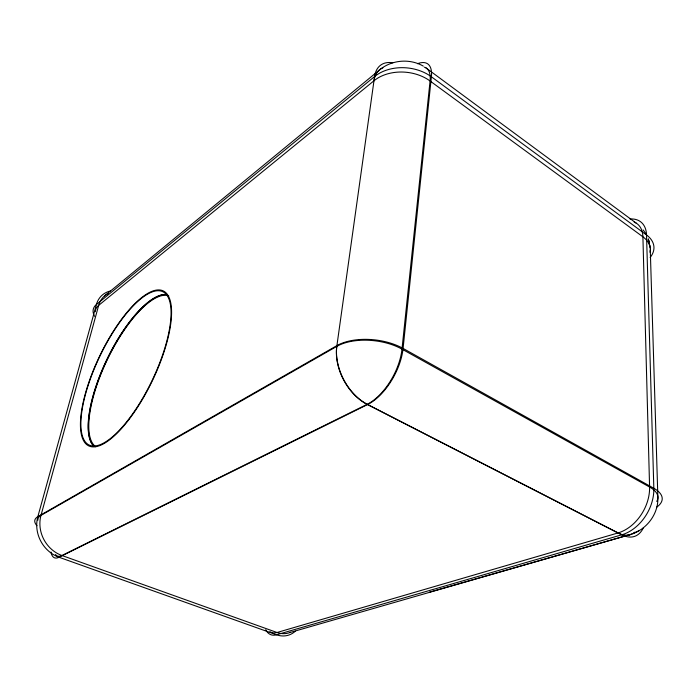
<?xml version="1.0" encoding="UTF-8"?>
<svg xmlns="http://www.w3.org/2000/svg" width="697" height="697" viewBox="0 0 697 697"><rect width="100%" height="100%" fill="white"/><g stroke="black" fill="none" stroke-linecap="round" stroke-linejoin="round"><path stroke-width="1.05" d="M104.419 296.016L380.832 68.881C392.925 59.742 410.158 58.522 423.332 66.137M382.897 67.827A39.537 22.47 55.3 0 0 374.01 80.747L98.669 305.364A28.917 14.837 14.8 0 0 95.332 311.733M656.539 507.259A40.531 16.92 1 0 0 653.83 488.275L403.084 348.422A46.054 24.116 6.7 0 0 336.869 345.642L37.838 516.669A32.593 11.361 12.3 0 0 36.95 525.721M639.541 530.373L632.658 533.789C647.391 528.422 658.195 513.82 657.898 497.989L650.284 250.075M289.935 632.528L631.665 534.155L429.509 592.136M425.928 67.862L636.161 223.084M643.104 229.905L646.285 234.305M650.205 247.905L648.315 239.08L649.395 242.861M648.315 239.08L649.761 245.771M94.156 446.516A84.72 29.222 -64.3 0 1 106.397 360.462A84.72 29.222 -64.3 0 1 166.226 294.483M95.803 446.76A83.928 28.96 -64.3 0 1 107.626 359.042A83.928 28.96 -64.3 0 1 168.726 295.798M417.512 63.706A40.757 16.798 -56.3 0 1 431.391 76.775L646.528 234.967A35.503 21.267 -3.5 0 1 650.135 257.489M295.397 631.168A28.899 22.6 74.9 0 1 276.517 634.793L59.036 557.251A32.567 11.135 -67.3 0 1 51.012 552.015M265.749 629.67A29.03 14.951 -69.9 0 0 276.517 634.793L621.785 534.808A39.79 22.409 69.2 0 0 643.27 527.969M336.869 345.642A46.019 31.374 62 0 0 367.641 404.513L621.785 534.808A39.232 28.847 -60.3 0 0 653.83 488.275L646.528 234.967A35.477 21.424 -51.6 0 0 630.001 219.006M392.768 62.782A40.069 22.696 55.3 0 0 374.568 76.565L96.413 304.511L37.838 516.669A31.914 28.812 61.4 0 0 59.036 557.251L367.641 404.513A46.063 23.602 -61.7 0 0 403.084 348.422L431.391 76.775A39.476 29.047 5.7 0 0 374.568 76.565L336.799 346.383A45.322 30.921 62 0 0 367.101 404.347L617.986 532.961A39.267 22.191 69.2 0 0 634.941 532.099M94.592 316.333A29.196 14.977 14.9 0 1 96.413 304.511A29.047 22.809 49.5 0 1 110.344 291.015M424.307 67.182A40.199 16.623 -56.4 0 1 430.075 80.991L401.986 349.119A45.366 23.236 -61.7 0 1 367.101 404.347L61.955 555.509A32.21 11.065 -67.2 0 1 55.49 554.524M374.01 80.747A38.962 28.551 5.8 0 1 430.075 80.991L642.904 236.806A35.077 20.988 -3.4 0 1 649.987 252.27M634.183 222.064A35.042 21.145 -51.8 0 1 642.904 236.806L649.587 487.029A39.973 16.737 1 0 1 656.74 501.413M108.288 293.446A28.769 22.574 49.6 0 0 98.669 305.364L40.984 515.362A32.236 11.291 12.3 0 0 37.899 520.154M269.905 631.665A28.751 14.803 -69.8 0 0 277.049 632.501A28.621 22.365 74.7 0 0 290.501 632.301M94.33 446.585A84.712 29.23 -64.3 0 1 106.563 360.532A84.712 29.23 -64.3 0 1 166.391 294.57M336.799 346.383L40.984 515.362A31.583 28.446 61.5 0 0 61.955 555.509L277.049 632.501L617.986 532.961A38.727 28.35 -60.4 0 0 649.587 487.029L401.986 349.119A45.357 23.733 6.8 0 0 336.799 346.383M129.389 418.984A85.984 29.108 -64.3 0 0 163.725 291.154A85.984 29.108 -64.3 0 0 84.938 395.112A85.984 29.108 -64.3 0 0 129.389 418.984M126.863 421.563A85.043 28.786 -64.3 0 0 164.605 292.827A85.043 28.786 -64.3 0 0 86.48 390.79A85.043 28.786 -64.3 0 0 126.863 421.563"/></g></svg>
